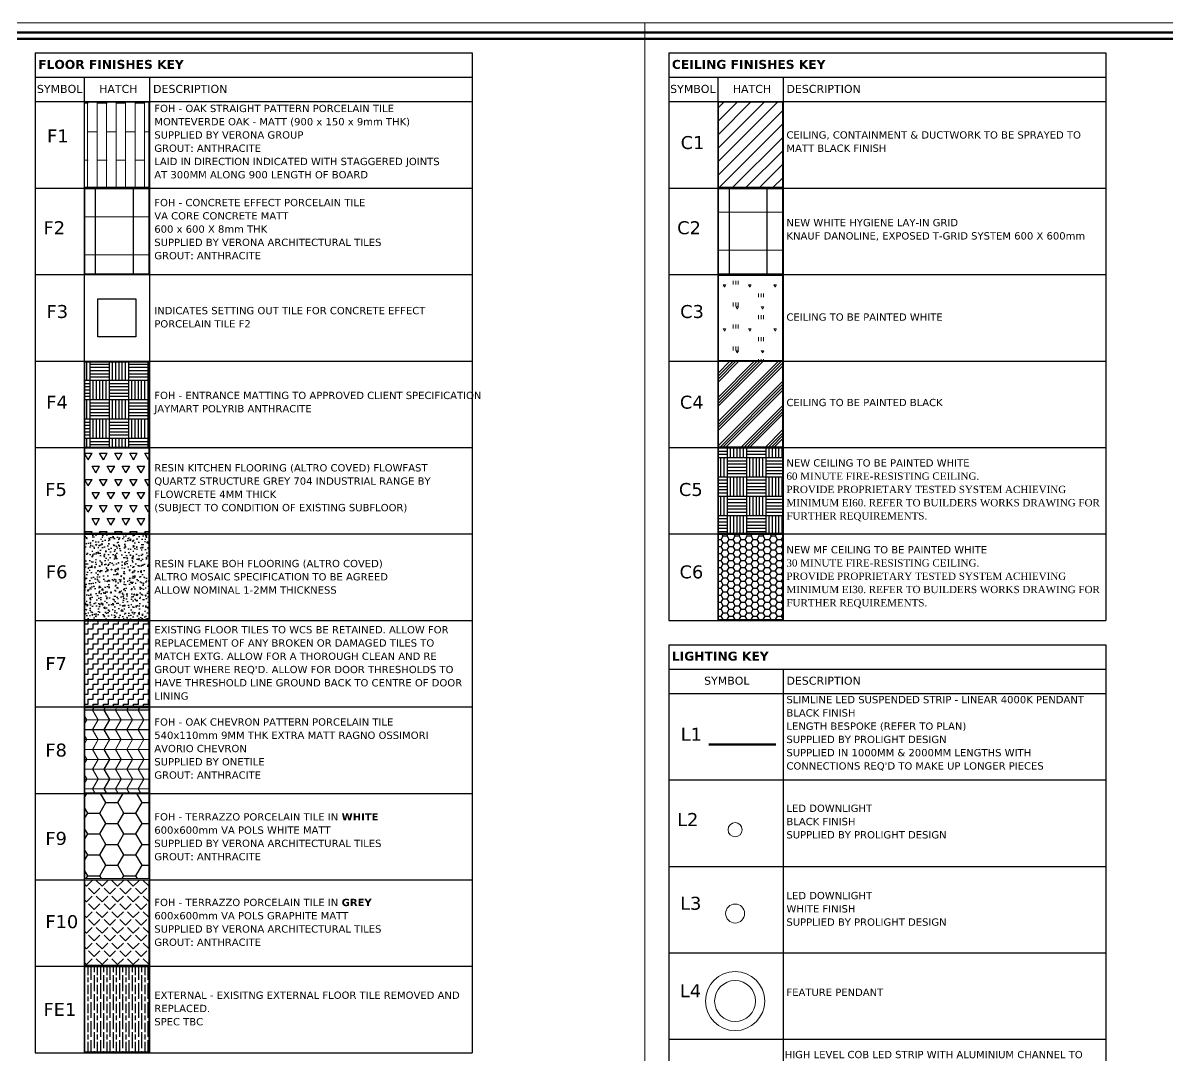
# Model space of a CAD drawing. Header units: millimetres. Extents: x -159872 to 386485, y -250577 to 158966.
# Drawn here: x -51117 to -33058, y 39945 to 56230 of the extents above; entities that cross this region are included whole.
import ezdxf

# ---------------------------------------------------------------- set-up
doc = ezdxf.new("R2010")
doc.units = ezdxf.units.MM
for name, color, linetype, lineweight in [('LDS-construction-lines', 6, 'Continuous', 9), ('LDS-finishes-ceiling', 252, 'Continuous', 9), ('LDS-finishes-ceiling_Hatch', 7, 'Continuous', 5), ('LDS-finishes-floor', 252, 'Continuous', 9), ('LDS-finishes-floor_Hatch', 7, 'Continuous', 5), ('LDS-services-lighting', 5, 'Continuous', 13), ('LDS-vport', 100, 'Continuous', 18)]:
    doc.layers.add(name, color=color, linetype=linetype, lineweight=lineweight)
doc.styles.add('Verdana', font='Verdana.ttf')
doc.styles.add('Verdana (bold)', font='Verdana Bold.ttf')
pattern_1 = [(90, (17304.45, -59134.9), (-304.8, 304.8), [304.8, -304.8]), (90, (17355.25, -59134.9), (-304.8, 304.8), [304.8, -304.8]), (90, (17406.05, -59134.9), (-304.8, 304.8), [304.8, -304.8]), (90, (17456.85, -59134.9), (-304.8, 304.8), [304.8, -304.8]), (90, (17507.65, -59134.9), (-304.8, 304.8), [304.8, -304.8]), (90, (17558.45, -59134.9), (-304.8, 304.8), [304.8, -304.8]), (90, (17609.25, -59134.9), (-304.8, 304.8), [304.8, -304.8]), (0, (17304.45, -58830.1), (304.8, -304.8), [304.8, -304.8]), (0, (17304.45, -58779.3), (304.8, -304.8), [304.8, -304.8]), (0, (17304.45, -58728.5), (304.8, -304.8), [304.8, -304.8]), (0, (17304.45, -58677.7), (304.8, -304.8), [304.8, -304.8]), (0, (17304.45, -58626.9), (304.8, -304.8), [304.8, -304.8]), (0, (17304.45, -58576.1), (304.8, -304.8), [304.8, -304.8]), (0, (17304.45, -58525.3), (304.8, -304.8), [304.8, -304.8])]

# ---------------------------------------------------------------- blocks, each defined once
blk = doc.blocks.new('A$C9aa104aa')
at = {"layer": 'LDS-services-lighting'}
blk.add_circle((0, 0), 112, dxfattribs=at)
blk = doc.blocks.new('A$C14b7893c')
at = {"layer": 'LDS-services-lighting'}
blk.add_circle((0, 0), 150, dxfattribs=at)
blk = doc.blocks.new('HALO PENDANT')
at = {"layer": 'LDS-services-lighting'}
for radius in [467, 323]:
    blk.add_circle((0, 0), radius, dxfattribs=at)

msp = doc.modelspace()

# ---------------------------------------------------------------- hatches: boundary and pattern name
at = {"layer": 'LDS-finishes-ceiling_Hatch', "linetype": 'Continuous', "lineweight": 25}
h = msp.add_hatch(dxfattribs=at)
h.set_pattern_fill('Extg Ceiling Sprayed Out', color=253, style=0, pattern_type=2)
h.set_pattern_definition([(-135, (-34050.72, 179722.47), (109.21287, -102.8229), [])])
h.paths.add_polyline_path([(-39129.75368, 53636.58344), (-40138.65946, 53636.58344), (-40138.65946, 54977.72781), (-39129.75368, 54977.72781)])
at = {"layer": 'LDS-finishes-ceiling_Hatch', "linetype": 'Continuous', "lineweight": 18}
h = msp.add_hatch(dxfattribs=at)
h.set_pattern_fill('WS Lay In Grid-Straight', color=252, style=0, pattern_type=2)
h.set_pattern_definition([(0, (-382022.1, -36457.5), (4e-14, 598), [])])
h.paths.add_polyline_path([(-39130.74603, 52270.5804), (-40139.65181, 52270.5804), (-40139.65181, 53611.72477), (-39130.74603, 53611.72477)])
at = {"layer": 'LDS-finishes-ceiling_Hatch', "linetype": 'Continuous', "lineweight": 25}
h = msp.add_hatch(dxfattribs=at)
h.set_pattern_fill('WS Lay In Grid-Straight-1', color=252, style=0, pattern_type=2)
h.set_pattern_definition([(90, (-382022.1, -36457.5), (-598, 7e-14), [])])
h.paths.add_polyline_path([(-39130.74603, 52270.5804), (-40139.65181, 52270.5804), (-40139.65181, 53611.72477), (-39130.74603, 53611.72477)])
at = {"layer": 'LDS-finishes-ceiling_Hatch', "linetype": 'Continuous', "lineweight": 18}
h = msp.add_hatch(dxfattribs=at)
h.set_pattern_fill('Cinder HF', color=8, style=0, pattern_type=2)
h.set_pattern_definition([(0, (97932.6, -17183.5), (200, 346.4), [40, -360]), (-60, (97932.6, -17183.5), (399.9912, -0.0051), [40, -360]), (-120, (97972.6, -17183.5), (199.9912, -346.4051), [40, -360]), (-90, (98092.6, -17183.5), (400, -200), [60, -286.4]), (-90, (98132.6, -17183.5), (400, -200), [60, -286.4]), (-90, (98172.6, -17183.5), (400, -200), [60, -286.4])])
h.paths.add_polyline_path([(-39127.07343, 50903.19876), (-40135.97921, 50903.19876), (-40135.97921, 52244.34313), (-39127.07343, 52244.34313)])
at = {"layer": 'LDS-finishes-ceiling_Hatch', "linetype": 'Continuous', "lineweight": 25}
h = msp.add_hatch(dxfattribs=at)
h.set_pattern_fill('New MF Ceiling Black', color=253, style=0, pattern_type=2)
h.set_pattern_definition([(45, (17098.62, -59513), (-283.2935, 98.7157), []), (45, (17054.73, -59511.87), (-283.2935, 98.7157), []), (45, (17011.8, -59508.8), (-283.2935, 98.7157), []), (45, (16950.1, -59522.1), (-283.2935, 98.7157), [])])
h.paths.add_polyline_path([(-39129.75368, 49544.37379), (-40138.65946, 49544.37379), (-40138.65946, 50885.51816), (-39129.75368, 50885.51816)])
h = msp.add_hatch(dxfattribs=at)
h.set_pattern_fill('AR-PARQ1_1', color=253, style=0, pattern_type=2)
h.set_pattern_definition(pattern_1)
h.paths.add_polyline_path([(-39129.75368, 48180.3039), (-40138.65946, 48180.3039), (-40138.65946, 49521.44828), (-39129.75368, 49521.44828)])
h = msp.add_hatch(dxfattribs=at)
h.set_pattern_fill('New Gyproc MF Fireline', color=253, style=0, pattern_type=2)
h.set_pattern_definition([(0, (-26064.617, -81812.3), (95.25, 54.9926), [63.5, -127]), (120, (-26064.617, -81812.3), (-95.249989, 54.99262), [63.5, -127]), (60, (-26001.117, -81702.314), (1.1e-05, 109.98522), [63.5, -127])])
h.paths.add_polyline_path([(-39129.75368, 46816.23402), (-40138.65946, 46816.23402), (-40138.65946, 48157.37839), (-39129.75368, 48157.37839)])
at = {"layer": 'LDS-finishes-floor_Hatch', "linetype": 'Continuous', "lineweight": 18}
h = msp.add_hatch(dxfattribs=at)
h.set_pattern_fill('WS TIMBER PLANK VERTICAL', color=252, style=0, pattern_type=2)
h.set_pattern_definition([(90, (253053.82, -36476.77), (-150, 307.70095), []), (0, (253129, -36389.6), (0, 900), [149.8007, -149.5254]), (0, (252978.9, -35938.5), (0, 900), [149.8007, -149.5254])])
h.paths.add_polyline_path([(-49129.75368, 53636.58344), (-50142.68178, 53636.58344), (-50142.68178, 54979.80096), (-49129.75368, 54979.80096)])
h = msp.add_hatch(dxfattribs=at)
h.set_pattern_fill('WS concrete floor tile', color=252, style=0, pattern_type=2)
h.set_pattern_definition([(0, (-379372.34, 11906.1), (4e-14, 598), [])])
h.paths.add_polyline_path([(-49129.75368, 52271.61646), (-50138.65946, 52271.61646), (-50138.65946, 53612.76083), (-49129.75368, 53612.76083)])
at = {"layer": 'LDS-finishes-floor_Hatch', "linetype": 'Continuous', "lineweight": 25}
h = msp.add_hatch(dxfattribs=at)
h.set_pattern_fill('WS concrete floor tile-1', color=252, style=0, pattern_type=2)
h.set_pattern_definition([(90, (-379372.34, 11906.1), (-600, 7e-14), [])])
h.paths.add_polyline_path([(-49129.75368, 52271.61646), (-50138.65946, 52271.61646), (-50138.65946, 53612.76083), (-49129.75368, 53612.76083)])
h = msp.add_hatch(dxfattribs=at)
h.set_pattern_fill('AR-PARQ1_1', color=253, style=0, pattern_type=2)
h.set_pattern_definition(pattern_1)
h.paths.add_polyline_path([(-49129.75368, 49538.39636), (-50138.65946, 49538.39636), (-50138.65946, 50879.54073), (-49129.75368, 50879.54073)])
h = msp.add_hatch(dxfattribs=at)
h.set_pattern_fill('TRIANG_1', color=253, style=0, pattern_type=2)
h.set_pattern_definition([(60, (17304.45, -59134.9), (-119.06246, 206.22227), [119.0625, -119.0625]), (120, (17304.45, -59134.9), (-238.12496, 2e-05), [119.0625, -119.0625]), (0, (17244.92, -59031.8), (119.0625, 206.22225), [119.0625, -119.0625])])
h.paths.add_polyline_path([(-49129.75368, 48178.92864), (-50138.65946, 48178.92864), (-50138.65946, 49520.07301), (-49129.75368, 49520.07301)])
h = msp.add_hatch(dxfattribs=at)
h.set_pattern_fill('AR-CONC_1', color=252, style=0, pattern_type=2)
h.set_pattern_definition([(50, (-31386.98, -20156.1), (182.18467, -15.9391), [19.05, -209.55]), (-5, (-31386.98, -20156.1), (-35.2434, 191.05685), [15.24, -167.6406]), (100.45144, (-31371.8, -20157.43), (146.94125, 175.11775), [16.19, -178.09024]), (46.1842, (-31386.98, -20105.3), (271.07904, -42.0423), [28.575, -314.325]), (96.63556, (-31364.4, -20108.8), (237.4041, 247.4261), [24.285, -267.1356]), (-8.81585, (-31386.98, -20105.3), (237.4041, 247.4261), [22.86, -251.4597]), (21, (-31361.58, -20118), (151.6144, -102.2652), [19.05, -209.55]), (-34, (-31361.58, -20118), (61.80203, 184.18797), [15.24, -167.64]), (71.45144, (-31348.94, -20126.52), (213.4164, 81.92277), [16.19, -178.08994]), (37.5, (-31386.98, -20156.1), (3.088603, 84.55504), [0.01, -504.053]), (37.5, (-31255.586, -20055.276), (3.088603, 84.55504), [0.01, -504.053]), (37.5, (-31120.565, -19951.67), (3.088603, 84.55504), [0.01, -504.053]), (7.5, (-31386.98, -20156.1), (66.81966, 100.18057), [0.01, -322.951]), (7.5, (-31290.77, -20143.43), (66.81966, 100.18057), [0.01, -322.951]), (7.5, (-31130.35, -20122.31), (66.81966, 100.18057), [0.01, -322.951]), (-32.5, (-31443.62, -20156.1), (135.590595, -5.728744), [0.01, -524.5]), (-32.5, (-31390.06, -20190.22), (135.590595, -5.728744), [0.01, -524.5]), (-32.5, (-31222.956, -20296.68), (135.590595, -5.728744), [0.01, -524.5]), (-42.5, (-31469.02, -20156.1), (148.12918, 25.4265), [0.01, -400.802]), (-42.5, (-31408.15, -20211.87), (148.12918, 25.4265), [0.01, -400.802]), (-42.5, (-31311.14, -20300.77), (148.12918, 25.4265), [0.01, -400.802])])
h.paths.add_polyline_path([(-49129.75368, 46819.35726), (-50138.65946, 46819.35726), (-50138.65946, 48160.50163), (-49129.75368, 48160.50163)])
h = msp.add_hatch(dxfattribs=at)
h.set_pattern_fill('ZIGZAG-3', color=253, style=0, pattern_type=2)
h.set_pattern_definition([(0, (17304.45, -59134.91), (79.375, 79.375), [79.375, -79.375]), (90, (17383.82, -59134.91), (-79.375, 79.375), [79.375, -79.375])])
h.paths.add_polyline_path([(-49129.75368, 45452.16413), (-50138.65946, 45452.16413), (-50138.65946, 46793.30851), (-49129.75368, 46793.30851)])
at = {"layer": 'LDS-finishes-floor_Hatch', "linetype": 'Continuous', "lineweight": 18}
h = msp.add_hatch(dxfattribs=at)
h.set_pattern_fill('Diamond Chevron HF', color=253, style=0, pattern_type=2)
h.set_pattern_definition([(0, (60762.34, -36301.92), (0, -311.2046), [177.7035, -1.98564]), (-59.99792, (60673.51, -36146.31), (179.68912, -2e-10), [177.6654, -181.69025]), (59.99792, (60851.22, -36455.79), (8e-11, 311.20457), [177.6654, -181.69025]), (0, (60673.5, -36146.3), (0, 311.2046), [177.7035, -1.98564]), (0, (60673.5, -36455.78), (0, -311.2046), [177.7035, -1.98564]), (-59.99792, (60851.22, -36146.31), (179.68912, -2e-10), [177.6654, -181.69025]), (-120.00208, (60762.34, -36301.92), (-1e-09, -311.20457), [177.6654, -181.69025])])
h.paths.add_polyline_path([(-49129.75368, 44081.90265), (-50138.65946, 44081.90265), (-50138.65946, 45423.04702), (-49129.75368, 45423.04702)])
at = {"layer": 'LDS-finishes-floor_Hatch', "linetype": 'Continuous', "lineweight": 25}
h = msp.add_hatch(dxfattribs=at)
h.set_pattern_fill('TERRAZZO FLOOR', color=253, style=0, pattern_type=2)
h.set_pattern_definition([(0, (-199540.88, -172521.87), (285.75, 164.9778), [190.5, -381]), (120, (-199540.88, -172521.87), (-285.74997, 164.97786), [190.5, -381]), (60, (-199350.38, -172191.91), (3e-05, 329.95566), [190.5, -381])])
h.paths.add_polyline_path([(-49128.89797, 42729.00344), (-50137.80375, 42729.00344), (-50137.80375, 44070.14782), (-49128.89797, 44070.14782)])
h = msp.add_hatch(dxfattribs=at)
h.set_pattern_fill('ANGLE_2', color=253, style=0, pattern_type=2)
h.set_pattern_definition([(45, (17304.45, -59134.9), (-123.47852, 123.47852), [127, -47.625]), (135, (17304.45, -59134.9), (-123.47852, -123.47852), [127, -47.625])])
h.paths.add_polyline_path([(-49128.89797, 41364.93356), (-50137.80375, 41364.93356), (-50137.80375, 42706.07793), (-49128.89797, 42706.07793)])
h = msp.add_hatch(dxfattribs=at)
h.set_pattern_fill('GOST_WOOD_1', color=252, style=0, pattern_type=2)
h.set_pattern_definition([(90, (-34988.63, -25943.69), (150, -9e-15), [250, -50]), (90, (-34938.63, -25993.69), (150, -9e-15), [150, -150]), (90, (-34938.63, -25806.19), (150, -9e-15), [75, -225]), (90, (-34888.63, -26068.69), (150, -9e-15), [250, -50])])
h.paths.add_polyline_path([(-49129.75368, 39995.88459), (-50138.65946, 39995.88459), (-50138.65946, 41337.02897), (-49129.75368, 41337.02897)])

# ---------------------------------------------------------------- linework, layer by layer
at = {"layer": 'LDS-construction-lines', "lineweight": 50}
for p, q in [((-119140.03631, 56076.83393), (-15000, 56076.83393)), ((-119140.03631, 55976.83393), (-15000, 55976.83393))]:
    msp.add_line(p, q, dxfattribs=at)
at = {"layer": 'LDS-finishes-ceiling', "color": 7, "lineweight": 25}
for p, q in [((-40924.29645, 55755.65646), (-40924.29645, 46803.30851)), ((-40924.29645, 55755.65646), (-34023.75484, 55755.65646)), ((-34023.75484, 55755.65646), (-34023.75484, 46803.30851)), ((-40924.29645, 55371.69214), (-34023.75484, 55371.69214)), ((-40148.65946, 55371.69214), (-40148.65946, 46803.30851)), ((-39119.75368, 55371.69214), (-39119.75368, 46803.30851)), ((-40924.29645, 54987.72781), (-34023.75484, 54987.72781)), ((-40924.29645, 53623.65793), (-34023.75484, 53623.65793)), ((-40924.29645, 52259.58804), (-34023.75484, 52259.58804)), ((-40924.29645, 50895.51816), (-34023.75484, 50895.51816)), ((-40924.29645, 49531.44828), (-34023.75484, 49531.44828)), ((-40924.29645, 48167.37839), (-34023.75484, 48167.37839)), ((-40924.29645, 46803.30851), (-34023.75484, 46803.30851))]:
    msp.add_line(p, q, dxfattribs=at)
at = {"layer": 'LDS-finishes-ceiling', "flags": 128}
for points in [[(-39129.75368, 53636.58344), (-40138.65946, 53636.58344), (-40138.65946, 54977.72781), (-39129.75368, 54977.72781)], [(-39130.74603, 52270.5804), (-40139.65181, 52270.5804), (-40139.65181, 53611.72477), (-39130.74603, 53611.72477)], [(-39127.07343, 50903.19876), (-40135.97921, 50903.19876), (-40135.97921, 52244.34313), (-39127.07343, 52244.34313)], [(-39129.75368, 49544.37379), (-40138.65946, 49544.37379), (-40138.65946, 50885.51816), (-39129.75368, 50885.51816)], [(-39129.75368, 48180.3039), (-40138.65946, 48180.3039), (-40138.65946, 49521.44828), (-39129.75368, 49521.44828)], [(-39129.75368, 46816.23402), (-40138.65946, 46816.23402), (-40138.65946, 48157.37839), (-39129.75368, 48157.37839)]]:
    msp.add_lwpolyline(points, close=True, dxfattribs=at)
at = {"layer": 'LDS-finishes-floor', "color": 7, "lineweight": 25}
for p, q in [((-50924.29645, 55755.65646), (-50924.29645, 39982.95908)), ((-50924.29645, 55755.65646), (-44023.75484, 55755.65646)), ((-50924.29645, 55755.65646), (-50924.29645, 39982.95908)), ((-44023.75484, 55755.65646), (-44023.75484, 39982.95908)), ((-50924.29645, 55371.69214), (-44023.75484, 55371.69214)), ((-50148.65946, 55371.69214), (-50148.65946, 39982.95908)), ((-49119.75368, 55371.69214), (-49119.75368, 39982.95908)), ((-50924.29645, 54987.72781), (-44023.75484, 54987.72781)), ((-50924.29645, 53623.65793), (-44023.75484, 53623.65793)), ((-50924.29645, 52259.58804), (-44023.75484, 52259.58804)), ((-50924.29645, 50895.51816), (-44023.75484, 50895.51816)), ((-50924.29645, 49531.44828), (-44023.75484, 49531.44828)), ((-50924.29645, 48167.37839), (-44023.75484, 48167.37839)), ((-50924.29645, 46803.30851), (-44023.75484, 46803.30851)), ((-50924.29645, 45439.23862), (-44023.75484, 45439.23862)), ((-50924.29645, 44075.16874), (-44023.75484, 44075.16874)), ((-50924.29645, 42711.09885), (-44023.75484, 42711.09885)), ((-50924.29645, 41347.02897), (-44023.75484, 41347.02897)), ((-50924.29645, 39982.95908), (-44023.75484, 39982.95908))]:
    msp.add_line(p, q, dxfattribs=at)
at = {"layer": 'LDS-finishes-floor', "flags": 128}
for points in [[(-49129.75368, 53636.58344), (-50142.68178, 53636.58344), (-50142.68178, 54979.80096), (-49129.75368, 54979.80096)], [(-49129.75368, 52271.61646), (-50138.65946, 52271.61646), (-50138.65946, 53612.76083), (-49129.75368, 53612.76083)], [(-49129.75368, 49538.39636), (-50138.65946, 49538.39636), (-50138.65946, 50879.54073), (-49129.75368, 50879.54073)], [(-49129.75368, 48178.92864), (-50138.65946, 48178.92864), (-50138.65946, 49520.07301), (-49129.75368, 49520.07301)], [(-49129.75368, 46819.35726), (-50138.65946, 46819.35726), (-50138.65946, 48160.50163), (-49129.75368, 48160.50163)], [(-49129.75368, 45452.16413), (-50138.65946, 45452.16413), (-50138.65946, 46793.30851), (-49129.75368, 46793.30851)], [(-49129.75368, 44081.90265), (-50138.65946, 44081.90265), (-50138.65946, 45423.04702), (-49129.75368, 45423.04702)], [(-49128.89797, 42729.00344), (-50137.80375, 42729.00344), (-50137.80375, 44070.14782), (-49128.89797, 44070.14782)], [(-49128.89797, 41364.93356), (-50137.80375, 41364.93356), (-50137.80375, 42706.07793), (-49128.89797, 42706.07793)], [(-49129.75368, 39995.88459), (-50138.65946, 39995.88459), (-50138.65946, 41337.02897), (-49129.75368, 41337.02897)]]:
    msp.add_lwpolyline(points, close=True, dxfattribs=at)
at = {"layer": 'LDS-finishes-floor', "color": 1, "lineweight": 25, "flags": 128}
msp.add_lwpolyline([(-49934.20657, 51877.5531), (-49334.20657, 51877.5531), (-49334.20657, 51277.5531), (-49934.20657, 51277.5531)], close=True, dxfattribs=at)
at = {"layer": 'LDS-services-lighting', "color": 7, "lineweight": 25}
for p, q in [((-40924.29645, 46419.34418), (-34023.75484, 46419.34418)), ((-40924.29645, 46419.34418), (-40924.29645, 30646.64681)), ((-34023.75484, 46419.34418), (-34023.75484, 30646.64681)), ((-40924.29645, 46035.37986), (-34023.75484, 46035.37986)), ((-39119.75368, 46035.37986), (-39119.75368, 30646.64681)), ((-40924.29645, 45651.41554), (-34023.75484, 45651.41554)), ((-40924.29645, 44287.34566), (-34023.75484, 44287.34566)), ((-40924.29645, 42923.27577), (-34023.75484, 42923.27577)), ((-40924.29645, 41559.20589), (-34023.75484, 41559.20589)), ((-40924.29645, 40195.136), (-34023.75484, 40195.136))]:
    msp.add_line(p, q, dxfattribs=at)
at = {"layer": 'LDS-services-lighting', "color": 1, "lineweight": 100}
msp.add_line((-40288.7424, 44845.22552), (-39235.17097, 44845.22552), dxfattribs=at)
at = {"layer": 'LDS-vport', "flags": 128}
for points in [[(-41300, 56230.21756), (-51300, 56230.21756), (-51300, 26400), (-41300, 26400)], [(-31300, 56230.21756), (-41300, 56230.21756), (-41300, 26400), (-31300, 26400)]]:
    msp.add_lwpolyline(points, close=True, dxfattribs=at)

# ---------------------------------------------------------------- block references
at = {"layer": 'LDS-services-lighting'}
for name, p in [('A$C9aa104aa', (-39876.13721, 43501.13145)), ('A$C14b7893c', (-39876.13721, 42179.21223))]:
    msp.add_blockref(name, p, dxfattribs=at)
at = {"layer": 'LDS-services-lighting', "color": 7}
msp.add_blockref('HALO PENDANT', (-39876.13721, 40798.23269), dxfattribs=at)

# ---------------------------------------------------------------- texts
at = {"layer": 'LDS-finishes-ceiling', "color": 7, "attachment_point": 4}
for s, insert, char_height, width, line_spacing_factor, style in [('CEILING FINISHES KEY', (-40873.88326, 55573.87067), 140.720667, 2964.2857143, 0.891852, 'Verdana (bold)'), ('CEILING, CONTAINMENT & DUCTWORK TO BE SPRAYED TO MATT BLACK FINISH', (-39066.1717, 54356.83379), 115.1350911, 4942.4168533, 1.090041, 'Verdana'), ('NEW WHITE HYGIENE LAY-IN GRID\\PKNAUF DANOLINE, EXPOSED T-GRID SYSTEM 600 X 600mm', (-39066.1717, 52965.56553), 115.1350911, 4942.4168533, 1.090041, 'Verdana'), ('CEILING TO BE PAINTED WHITE', (-39066.1717, 51588.39796), 115.1350911, 4942.4168533, 1.090041, 'Verdana'), ('CEILING TO BE PAINTED BLACK', (-39066.1717, 50239.99941), 115.1350911, 4942.4168533, 1.090041, 'Verdana'), ('NEW MF CEILING TO BE PAINTED WHITE\\P{\\fTimes-Roman|b0|i0|c0|p0;\\C178;30 MINUTE FIRE-RESISTING CEILING. \\PPROVIDE PROPRIETARY TESTED SYSTEM ACHIEVING MINIMUM EI30. REFER TO BUILDERS WORKS DRAWING FOR FURTHER REQUIREMENTS.}', (-39066.1717, 47486.02746), 115.13509115, 4942.4168533, 1.090041, 'Verdana')]:
    msp.add_mtext(s, dxfattribs=dict(at, insert=insert, char_height=char_height, width=width, line_spacing_factor=line_spacing_factor, style=style))
at = {"layer": 'LDS-finishes-ceiling', "color": 7, "attachment_point": 4, "line_spacing_factor": 0.993201, "style": 'Verdana'}
for s, insert, char_height in [('SYMBOL', (-40901.85772, 55187.3863), 126.361162), ('HATCH', (-39913.36253, 55187.3863), 126.361162), ('DESCRIPTION', (-39066.1717, 55187.3863), 126.3611615)]:
    msp.add_mtext(s, dxfattribs=dict(at, insert=insert, char_height=char_height))
at = {"layer": 'LDS-finishes-ceiling', "color": 22, "char_height": 204.684606, "attachment_point": 1, "line_spacing_factor": 1.226296, "style": 'Verdana'}
for s, insert, width in [('C1', (-40735.17097, 54445.13629), 446.4285714), ('C2', (-40791.0611, 53101.04222), 553.5714286), ('C3', (-40743.56427, 51779.123), 553.5714286), ('C4', (-40747.56578, 50348.52509), 571.4285714), ('C5', (-40762.8624, 48971.42892), 553.5714286), ('C6', (-40753.19586, 47671.55546), 553.5714286)]:
    msp.add_mtext(s, dxfattribs=dict(at, insert=insert, width=width))
at = {"layer": 'LDS-finishes-ceiling', "color": 178, "insert": (-39066.1717, 48855.56893), "char_height": 115.13509115, "width": 4942.4168533, "attachment_point": 4, "line_spacing_factor": 1.090041, "style": 'Verdana'}
msp.add_mtext('{\\C7;NEW CEILING TO BE PAINTED WHITE\\P}{\\fTimes-Roman|b0|i0|c0|p0;60 MINUTE FIRE-RESISTING CEILING. \\PPROVIDE PROPRIETARY TESTED SYSTEM ACHIEVING MINIMUM EI60. REFER TO BUILDERS WORKS DRAWING FOR FURTHER REQUIREMENTS.}', dxfattribs=at)
at = {"layer": 'LDS-finishes-floor', "color": 7, "attachment_point": 4}
for s, insert, char_height, width, line_spacing_factor, style in [('FLOOR FINISHES KEY', (-50873.88326, 55573.87067), 140.720667, 2964.2857143, 0.891852, 'Verdana (bold)'), ('FOH - OAK STRAIGHT PATTERN PORCELAIN TILE\\PMONTEVERDE OAK - MATT (900 x 150 x 9mm THK)\\PSUPPLIED BY VERONA GROUP\\PGROUT: ANTHRACITE\\P{\\C1;LAID IN DIRECTION INDICATED WITH STAGGERED JOINTS\\PAT 300MM ALONG 900 LENGTH OF BOARD}', (-49042.6228, 54356.83379), 115.1350911, 4942.4168533, 1.090041, 'Verdana'), ('FOH - CONCRETE EFFECT PORCELAIN TILE\\PVA CORE CONCRETE MATT \\P600 x 600 X 8mm THK \\PSUPPLIED BY VERONA ARCHITECTURAL TILES\\PGROUT: ANTHRACITE', (-49042.6228, 52976.08337), 115.1350911, 4942.4168533, 1.090041, 'Verdana'), ('INDICATES SETTING OUT TILE FOR CONCRETE EFFECT PORCELAIN TILE F2', (-49042.6228, 51585.7625), 115.1350911, 4942.4168533, 1.090041, 'Verdana'), ('FOH - ENTRANCE MATTING TO APPROVED CLIENT SPECIFICATION\\P{\\C1;JAYMART POLYRIB ANTHRACITE}', (-49042.6228, 50232.89765), 115.1350911, 4942.4168533, 1.090041, 'Verdana'), ('RESIN KITCHEN FLOORING (ALTRO COVED) FLOWFAST QUARTZ STRUCTURE GREY 704 INDUSTRIAL RANGE BY FLOWCRETE 4MM THICK\\P(SUBJECT TO CONDITION OF EXISTING SUBFLOOR)', (-49042.6228, 48881.49056), 115.13509115, 4942.4168533, 1.090041, 'Verdana'), ('RESIN FLAKE BOH FLOORING (ALTRO COVED)\\PALTRO MOSAIC SPECIFICATION TO BE AGREED\\PALLOW NOMINAL 1-2MM THICKNESS', (-49042.6228, 47490.54622), 115.1350911, 4942.4168533, 1.090041, 'Verdana'), ("EXISTING FLOOR TILES TO WCS BE RETAINED. ALLOW FOR REPLACEMENT OF ANY BROKEN OR DAMAGED TILES TO MATCH EXTG. ALLOW FOR A THOROUGH CLEAN AND RE GROUT WHERE REQ'D. ALLOW FOR DOOR THRESHOLDS TO HAVE THRESHOLD LINE GROUND BACK TO CENTRE OF DOOR LINING", (-49042.6228, 46132.45884), 115.13509115, 4942.4168533, 1.090041, 'Verdana'), ('FOH - OAK CHEVRON PATTERN PORCELAIN TILE \\P540x110mm 9MM THK EXTRA MATT RAGNO OSSIMORI AVORIO CHEVRON \\PSUPPLIED BY ONETILE\\PGROUT: ANTHRACITE', (-49042.6228, 44781.10195), 115.1350911, 4942.4168533, 1.090041, 'Verdana'), ('FOH - TERRAZZO PORCELAIN TILE IN{\\fVerdana|b1|i0|c0|p0; WHITE}\\P600x600mm VA POLS WHITE MATT \\PSUPPLIED BY VERONA ARCHITECTURAL TILES\\PGROUT: ANTHRACITE', (-49042.6228, 43389.43995), 115.1350911, 4942.4168533, 1.090041, 'Verdana'), ('FOH - TERRAZZO PORCELAIN TILE IN{\\fVerdana|b1|i0|c0|p0; GREY}\\P600x600mm VA POLS GRAPHITE MATT \\PSUPPLIED BY VERONA ARCHITECTURAL TILES\\PGROUT: ANTHRACITE', (-49042.6228, 42038.80604), 115.1350911, 4942.4168533, 1.090041, 'Verdana'), ('EXTERNAL - EXISITNG EXTERNAL FLOOR TILE REMOVED AND REPLACED. \\P{\\C1;SPEC TBC}', (-49042.6228, 40680.29609), 115.1350911, 4942.4168533, 1.090041, 'Verdana')]:
    msp.add_mtext(s, dxfattribs=dict(at, insert=insert, char_height=char_height, width=width, line_spacing_factor=line_spacing_factor, style=style))
at = {"layer": 'LDS-finishes-floor', "color": 7, "attachment_point": 4, "line_spacing_factor": 0.993201, "style": 'Verdana'}
for s, insert, char_height in [('SYMBOL', (-50895.21588, 55187.3863), 126.361162), ('HATCH', (-49913.36253, 55187.3863), 126.361162), ('DESCRIPTION', (-49062.31689, 55187.3863), 126.3611615)]:
    msp.add_mtext(s, dxfattribs=dict(at, insert=insert, char_height=char_height))
at = {"layer": 'LDS-finishes-floor', "color": 22, "char_height": 204.684606, "attachment_point": 1, "line_spacing_factor": 1.226296, "style": 'Verdana'}
for s, insert, width in [('F1', (-50735.17097, 54548.54136), 446.4285714), ('F2', (-50791.0611, 53101.04222), 553.5714286), ('F3', (-50743.56427, 51779.123), 553.5714286), ('F4', (-50747.56578, 50348.52509), 571.4285714), ('F5', (-50762.8624, 48971.42892), 553.5714286), ('F6', (-50753.19586, 47671.55546), 553.5714286), ('F7', (-50762.12831, 46223.63278), 553.5714286), ('F8', (-50762.12831, 44859.56289), 553.5714286), ('F9', (-50762.12831, 43466.77968), 553.5714286), ('F10', (-50762.12831, 42153.43855), 553.5714286), ('FE1', (-50791.42645, 40767.35324), 785.7142857)]:
    msp.add_mtext(s, dxfattribs=dict(at, insert=insert, width=width))
at = {"layer": 'LDS-services-lighting', "color": 7, "attachment_point": 4}
for s, insert, char_height, width, line_spacing_factor, style in [('LIGHTING KEY', (-40873.88326, 46237.5584), 140.720667, 2964.2857143, 0.891852, 'Verdana (bold)'), ("SLIMLINE LED SUSPENDED STRIP - LINEAR 4000K PENDANT BLACK FINISH\\PLENGTH BESPOKE (REFER TO PLAN)\\PSUPPLIED BY PROLIGHT DESIGN\\P{\\C1;SUPPLIED IN 1000MM & 2000MM LENGTHS WITH CONNECTIONS REQ'D TO MAKE UP LONGER PIECES}", (-39066.1717, 45020.52152), 115.1350911, 4942.4168533, 1.090041, 'Verdana'), ('LED DOWNLIGHT\\PBLACK FINISH\\PSUPPLIED BY PROLIGHT DESIGN', (-39066.1717, 43629.25326), 115.1350911, 4942.4168533, 1.090041, 'Verdana'), ('LED DOWNLIGHT\\PWHITE FINISH\\PSUPPLIED BY PROLIGHT DESIGN', (-39066.1717, 42252.08569), 115.1350911, 4942.4168533, 1.090041, 'Verdana'), ('FEATURE PENDANT', (-39066.1717, 40935.21707), 115.1350911, 4942.4168533, 1.090041, 'Verdana'), ('HIGH LEVEL COB LED STRIP WITH ALUMINIUM CHANNEL TO BE SCREW FIXED INTO POSITION - CONCEALED OR VISIBLE INDICATED WITH C OR V NEXT TO SYMBOL\\P{\\fVerdana|b1|i0|c0|p0;USA GREEN\\P}REFER TO POWER & DATA DRAWING FOR LOW LEVEL LED', (-39093.86312, 39534.6601), 115.13509115, 4942.4168533, 1.090041, 'Verdana')]:
    msp.add_mtext(s, dxfattribs=dict(at, insert=insert, char_height=char_height, width=width, line_spacing_factor=line_spacing_factor, style=style))
at = {"layer": 'LDS-services-lighting', "color": 7, "attachment_point": 4, "line_spacing_factor": 0.993201, "style": 'Verdana'}
for s, insert, char_height in [('SYMBOL', (-40365.93928, 45851.07403), 126.361162), ('DESCRIPTION', (-39066.1717, 45851.07403), 126.3611615)]:
    msp.add_mtext(s, dxfattribs=dict(at, insert=insert, char_height=char_height))
at = {"layer": 'LDS-services-lighting', "color": 22, "char_height": 204.684606, "attachment_point": 1, "line_spacing_factor": 1.226296, "style": 'Verdana'}
for s, insert, width in [('L1', (-40735.17097, 45108.82402), 446.4285714), ('L2', (-40791.0611, 43764.72994), 553.5714286), ('L3', (-40743.56427, 42442.81073), 553.5714286), ('L4', (-40747.56578, 41061.83118), 571.4285714)]:
    msp.add_mtext(s, dxfattribs=dict(at, insert=insert, width=width))

doc.saveas('drawing.dxf')
